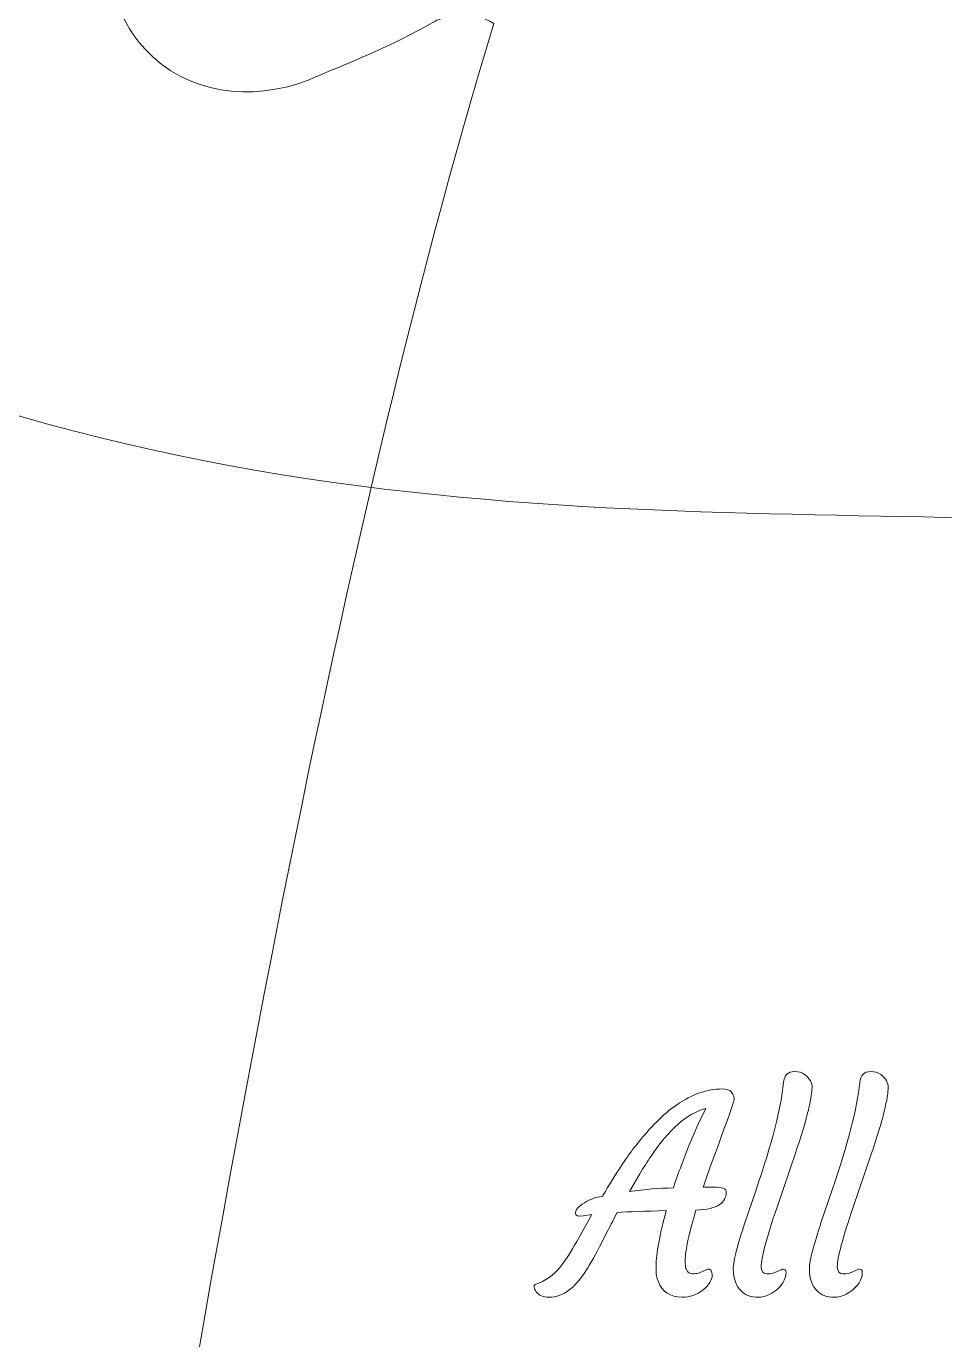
# Model space of a CAD drawing. Header units: inches. Extents: x -160 to 752, y 28 to 782.
# Drawn here: x 249.4 to 319.9, y 154.6 to 255.4 of the extents above; entities that cross this region are included whole.
import ezdxf

# ---------------------------------------------------------------- set-up
doc = ezdxf.new("R2010")
doc.units = ezdxf.units.IN
doc.header["$MEASUREMENT"] = 0
doc.layers.add('_U+0421_U+043B_U+043E_U+0439 1', color=7, linetype='Continuous')

# ---------------------------------------------------------------- blocks, each defined once
blk = doc.blocks.new('block 2')
at = {"layer": '_U+0421_U+043B_U+043E_U+0439 1', "color": 12, "lineweight": 9, "true_color": 0xe30513}
for points, knots in [([(305.09, 27.81), (184.24, 132.09), (55.29, 227.61), (-54.65, 344.61), (-130.38, 432.04), (-160.47, 554.53), (-106.38, 659.79), (-61.65, 746.82), (0.67, 769.94), (55.4, 761.15), (152.47, 745.58), (244.36, 626.03), (305, 559.17), (383.27, 640.56), (469.58, 781.89), (597.36, 753.44), (657.3, 740.1), (700.3, 699.79), (723.45, 645.65), (746.6, 591.54), (751.52, 539.49), (735.49, 482.62), (690.02, 321.27), (429.51, 136.47), (305.09, 27.81), (305.09, 27.81), (305.09, 27.81), (305.09, 27.81)], [0, 0, 0, 0, 1, 1, 1, 2, 2, 2, 3, 3, 3, 4, 4, 4, 5, 5, 5, 6, 6, 6, 7, 7, 7, 8, 8, 8, 9, 9, 9, 9]), ([(305, 559.17), (309.08, 537.63), (313.33, 515.82), (316.83, 494.96), (318.78, 494.8), (320.21, 496.52), (320.57, 497.09), (322.64, 500.43), (324.93, 503.09), (327.05, 505.75), (330.05, 509.22), (334.69, 511.09), (339.13, 509.56), (342.8, 508.3), (344.06, 505.99), (344.03, 503.79), (343.97, 499.89), (336.87, 494.46), (333.67, 492.07), (338.67, 490.02), (347.19, 487.64), (346.8, 482.46), (346.61, 480.03), (345.27, 478.12), (343.28, 476.9), (341.28, 475.69), (339.27, 475.2), (336.94, 475.5), (332.18, 476.13), (326.37, 480.47), (322.72, 483.73), (321.54, 484.78), (319.78, 485.25), (318.27, 484.73), (324.35, 446.53), (328.24, 410.82), (325.93, 382.48), (322.31, 337.91), (303.73, 310.91), (288.62, 265.95), (287.04, 266.21), (285.8, 267.11), (285.26, 268.59), (283.6, 273.19), (280.54, 279.76), (276.64, 282.58), (274.74, 283.95), (272.74, 284.48), (270.41, 284.36), (268.07, 284.23), (265.98, 283.18), (264.67, 281.13), (261.87, 276.76), (268.24, 270.62), (271.66, 266.44), (267.71, 265.86), (258.89, 264.45), (256.99, 261.04), (255.91, 259.12), (255.92, 256.49), (258.56, 253.63), (261.74, 250.18), (266.71, 249.63), (271, 251.26), (274.14, 252.6), (277.41, 253.85), (280.82, 255.81), (281.4, 256.14), (283.68, 256.7), (285.32, 255.64), (272.96, 215.04), (263.51, 160.98), (254.5, 104.88), (256.31, 104.14), (258.43, 105.31), (258.94, 105.75), (261.92, 108.31), (264.91, 110.15), (267.74, 112.05), (271.65, 114.45), (276.64, 114.84), (280.41, 112.04), (283.53, 109.73), (284.03, 107.14), (283.33, 105.05), (282.1, 101.35), (273.69, 98.32), (269.92, 97.01), (274.07, 93.54), (281.47, 88.71), (279.54, 83.89), (278.63, 81.63), (276.77, 80.2), (274.5, 79.65), (272.24, 79.09), (270.17, 79.23), (268.04, 80.23), (263.69, 82.27), (259.46, 88.15), (256.97, 92.36), (256.16, 93.72), (254.46, 94.71), (252.86, 94.67), (251.78, 87.84), (250.78, 81.56), (249.7, 74.71)], [0, 0, 0, 0, 1, 1, 1, 2, 2, 2, 3, 3, 3, 4, 4, 4, 5, 5, 5, 6, 6, 6, 7, 7, 7, 8, 8, 8, 9, 9, 9, 10, 10, 10, 11, 11, 11, 12, 12, 12, 13, 13, 13, 14, 14, 14, 15, 15, 15, 16, 16, 16, 17, 17, 17, 18, 18, 18, 19, 19, 19, 20, 20, 20, 21, 21, 21, 22, 22, 22, 23, 23, 23, 24, 24, 24, 25, 25, 25, 26, 26, 26, 27, 27, 27, 28, 28, 28, 29, 29, 29, 30, 30, 30, 31, 31, 31, 32, 32, 32, 33, 33, 33, 34, 34, 34, 35, 35, 35, 35]), ([(397.36, 190.7), (385.18, 206.95), (370.87, 211.88), (343.28, 216.13), (315.69, 220.39), (272.7, 212.63), (228.26, 233.19), (183.82, 253.74), (137.92, 302.59), (97.31, 318.95), (72.39, 328.99), (49.28, 326.49), (27.12, 319.57), (26.4, 321), (26.63, 322.81), (27.51, 324.12), (30.25, 328.17), (33.77, 334.51), (33.75, 339.32), (33.74, 341.66), (32.99, 343.59), (31.52, 345.4), (30.04, 347.22), (27.96, 348.29), (25.53, 348.14), (20.35, 347.84), (19.14, 339.07), (17.77, 333.85), (14.97, 336.7), (8.64, 343), (4.77, 342.54), (2.59, 342.28), (0.46, 340.71), (-0.3, 336.91), (-1.21, 332.3), (1.27, 327.96), (5.11, 325.45), (8.03, 323.7), (10.98, 321.79), (14.56, 320.19), (15.18, 319.91), (17.11, 318.35), (17.21, 316.4), (6.73, 312.49), (-3.61, 307.76), (-13.96, 303.04)], [0, 0, 0, 0, 1, 1, 1, 2, 2, 2, 3, 3, 3, 4, 4, 4, 5, 5, 5, 6, 6, 6, 7, 7, 7, 8, 8, 8, 9, 9, 9, 10, 10, 10, 11, 11, 11, 12, 12, 12, 13, 13, 13, 14, 14, 14, 15, 15, 15, 15])]:
    blk.add_open_spline(points, degree=3, knots=knots, dxfattribs=at)
at = {"layer": '_U+0421_U+043B_U+043E_U+0439 1', "lineweight": 0}
for points, knots in [([(304.27, 158.32), (304.1, 158.5), (303.96, 158.73), (303.86, 159), (303.76, 159.28), (303.7, 159.6), (303.7, 159.96), (303.7, 160.33), (303.78, 160.82), (303.95, 161.43), (304.12, 162.05), (304.33, 162.74), (304.59, 163.52), (304.59, 163.52), (305.45, 166.07), (305.45, 166.07), (306.67, 169.61), (307.37, 172.35), (307.56, 174.28), (307.62, 174.86), (307.91, 175.15), (308.4, 175.15), (308.72, 175.15), (308.97, 175.07), (309.18, 174.92), (309.57, 174.62), (309.77, 174.28), (309.75, 173.92), (309.74, 173.55), (309.67, 173.1), (309.56, 172.58), (309.44, 172.05), (309.29, 171.47), (309.11, 170.85), (308.92, 170.22), (308.71, 169.57), (308.47, 168.87), (308.47, 168.87), (307.06, 164.72), (307.06, 164.72), (306.25, 162.36), (305.85, 160.84), (305.85, 160.16), (305.85, 159.79), (306, 159.6), (306.3, 159.6), (306.58, 159.6), (306.84, 159.66), (307.08, 159.79), (307.31, 159.91), (307.47, 159.97), (307.53, 159.97), (307.68, 159.97), (307.75, 159.9), (307.75, 159.75), (307.75, 159.15), (307.44, 158.64), (306.82, 158.23), (306.4, 157.95), (306.02, 157.82), (305.68, 157.82), (305.34, 157.82), (305.06, 157.85), (304.85, 157.94), (304.63, 158.02), (304.44, 158.15), (304.27, 158.32), (304.27, 158.32), (304.27, 158.32), (304.27, 158.32)], [0, 0, 0, 0, 1, 1, 1, 2, 2, 2, 3, 3, 3, 4, 4, 4, 5, 5, 5, 6, 6, 6, 7, 7, 7, 8, 8, 8, 9, 9, 9, 10, 10, 10, 11, 11, 11, 12, 12, 12, 13, 13, 13, 14, 14, 14, 15, 15, 15, 16, 16, 16, 17, 17, 17, 18, 18, 18, 19, 19, 19, 20, 20, 20, 21, 21, 21, 22, 22, 22, 23, 23, 23, 23]), ([(310.12, 158.32), (309.95, 158.5), (309.81, 158.73), (309.71, 159), (309.6, 159.28), (309.55, 159.6), (309.55, 159.96), (309.55, 160.33), (309.63, 160.82), (309.8, 161.43), (309.96, 162.05), (310.18, 162.74), (310.43, 163.52), (310.43, 163.52), (311.29, 166.07), (311.29, 166.07), (312.51, 169.61), (313.22, 172.35), (313.41, 174.28), (313.47, 174.86), (313.75, 175.15), (314.25, 175.15), (314.56, 175.15), (314.82, 175.07), (315.03, 174.92), (315.42, 174.62), (315.61, 174.28), (315.6, 173.92), (315.58, 173.55), (315.52, 173.1), (315.4, 172.58), (315.29, 172.05), (315.14, 171.47), (314.95, 170.85), (314.77, 170.22), (314.56, 169.57), (314.32, 168.87), (314.32, 168.87), (312.91, 164.72), (312.91, 164.72), (312.1, 162.36), (311.69, 160.84), (311.69, 160.16), (311.69, 159.79), (311.84, 159.6), (312.14, 159.6), (312.43, 159.6), (312.69, 159.66), (312.93, 159.79), (313.16, 159.91), (313.31, 159.97), (313.38, 159.97), (313.52, 159.97), (313.6, 159.9), (313.6, 159.75), (313.6, 159.15), (313.28, 158.64), (312.66, 158.23), (312.25, 157.95), (311.87, 157.82), (311.52, 157.82), (311.18, 157.82), (310.9, 157.85), (310.69, 157.94), (310.48, 158.02), (310.29, 158.15), (310.12, 158.32), (310.12, 158.32), (310.12, 158.32), (310.12, 158.32)], [0, 0, 0, 0, 1, 1, 1, 2, 2, 2, 3, 3, 3, 4, 4, 4, 5, 5, 5, 6, 6, 6, 7, 7, 7, 8, 8, 8, 9, 9, 9, 10, 10, 10, 11, 11, 11, 12, 12, 12, 13, 13, 13, 14, 14, 14, 15, 15, 15, 16, 16, 16, 17, 17, 17, 18, 18, 18, 19, 19, 19, 20, 20, 20, 21, 21, 21, 22, 22, 22, 23, 23, 23, 23]), ([(297.78, 160.24), (297.78, 161.16), (298.04, 162.57), (298.56, 164.47), (296.92, 164.42), (295.66, 164.38), (294.79, 164.32), (294.53, 163.84), (294.29, 163.38), (294.07, 162.94), (294.07, 162.94), (293.43, 161.69), (293.43, 161.69), (292.6, 160.04), (291.84, 158.95), (291.18, 158.43), (290.66, 158.02), (290.12, 157.82), (289.55, 157.82), (289.11, 157.82), (288.78, 157.96), (288.56, 158.24), (288.48, 158.36), (288.43, 158.47), (288.42, 158.58), (288.4, 158.68), (288.43, 158.75), (288.49, 158.79), (289.27, 159.08), (289.91, 159.52), (290.4, 160.12), (290.83, 160.66), (291.26, 161.32), (291.68, 162.09), (291.68, 162.09), (292.84, 164.16), (292.84, 164.16), (292.84, 164.16), (292.2, 164.07), (292.2, 164.07), (291.79, 163.99), (291.58, 164.06), (291.58, 164.26), (291.58, 164.47), (291.71, 164.66), (291.95, 164.84), (292.38, 165.16), (292.8, 165.38), (293.21, 165.48), (293.21, 165.48), (293.65, 165.58), (293.65, 165.58), (294.76, 167.43), (295.62, 168.72), (296.21, 169.45), (296.8, 170.19), (297.33, 170.8), (297.82, 171.29), (298.31, 171.78), (298.82, 172.22), (299.36, 172.59), (300.54, 173.4), (301.7, 173.81), (302.85, 173.81), (303.19, 173.81), (303.43, 173.73), (303.55, 173.59), (303.75, 173.37), (303.82, 173.13), (303.74, 172.87), (303.67, 172.61), (303.55, 172.25), (303.38, 171.77), (302.28, 168.8), (301.62, 166.96), (301.38, 166.26), (301.49, 166.26), (301.59, 166.27), (301.68, 166.27), (301.68, 166.27), (301.9, 166.27), (301.9, 166.27), (302.67, 166.27), (303.08, 166.19), (303.13, 166.04), (303.15, 165.99), (303.15, 165.91), (303.15, 165.78), (303.15, 165.65), (303.11, 165.51), (303.03, 165.35), (302.95, 165.18), (302.83, 165.04), (302.65, 164.93), (302.29, 164.68), (301.68, 164.54), (300.83, 164.5), (300.37, 162.9), (300.1, 161.79), (300.04, 161.18), (299.98, 160.56), (300, 160.15), (300.1, 159.94), (300.21, 159.72), (300.36, 159.61), (300.55, 159.61), (300.75, 159.61), (300.9, 159.63), (301.02, 159.67), (301.15, 159.71), (301.26, 159.75), (301.35, 159.8), (301.35, 159.8), (301.62, 159.92), (301.62, 159.92), (301.69, 159.96), (301.76, 159.98), (301.83, 159.98), (301.9, 159.98), (301.96, 159.94), (302.01, 159.84), (302.05, 159.75), (302.08, 159.63), (302.08, 159.48), (302.08, 159.33), (302.02, 159.15), (301.89, 158.94), (301.76, 158.74), (301.6, 158.55), (301.39, 158.39), (300.92, 158), (300.38, 157.82), (299.78, 157.82), (298.86, 157.82), (298.24, 158.22), (297.94, 159.04), (297.83, 159.33), (297.78, 159.58), (297.78, 159.81), (297.78, 159.81), (297.78, 160.24), (297.78, 160.24), (297.78, 160.24), (297.78, 160.24), (297.78, 160.24)], [0, 0, 0, 0, 1, 1, 1, 2, 2, 2, 3, 3, 3, 4, 4, 4, 5, 5, 5, 6, 6, 6, 7, 7, 7, 8, 8, 8, 9, 9, 9, 10, 10, 10, 11, 11, 11, 12, 12, 12, 13, 13, 13, 14, 14, 14, 15, 15, 15, 16, 16, 16, 17, 17, 17, 18, 18, 18, 19, 19, 19, 20, 20, 20, 21, 21, 21, 22, 22, 22, 23, 23, 23, 24, 24, 24, 25, 25, 25, 26, 26, 26, 27, 27, 27, 28, 28, 28, 29, 29, 29, 30, 30, 30, 31, 31, 31, 32, 32, 32, 33, 33, 33, 34, 34, 34, 35, 35, 35, 36, 36, 36, 37, 37, 37, 38, 38, 38, 39, 39, 39, 40, 40, 40, 41, 41, 41, 42, 42, 42, 43, 43, 43, 44, 44, 44, 45, 45, 45, 46, 46, 46, 47, 47, 47, 48, 48, 48, 48]), ([(295.73, 165.94), (296.94, 166.1), (298.07, 166.19), (299.1, 166.21), (299.29, 166.8), (299.5, 167.38), (299.72, 167.95), (299.72, 167.95), (300.35, 169.59), (300.35, 169.59), (300.57, 170.1), (300.78, 170.59), (300.99, 171.06), (300.99, 171.06), (301.59, 172.31), (301.59, 172.31), (300.17, 171.94), (298.77, 170.72), (297.39, 168.65), (297.09, 168.21), (296.81, 167.76), (296.53, 167.3), (296.53, 167.3), (295.73, 165.94), (295.73, 165.94), (295.73, 165.94), (295.73, 165.94), (295.73, 165.94)], [0, 0, 0, 0, 1, 1, 1, 2, 2, 2, 3, 3, 3, 4, 4, 4, 5, 5, 5, 6, 6, 6, 7, 7, 7, 8, 8, 8, 9, 9, 9, 9])]:
    blk.add_open_spline(points, degree=3, knots=knots, dxfattribs=at)

msp = doc.modelspace()

# ---------------------------------------------------------------- block references
at = {"layer": '_U+0421_U+043B_U+043E_U+0439 1'}
msp.add_blockref('block 2', (0, 0), dxfattribs=at)

doc.saveas('drawing.dxf')
